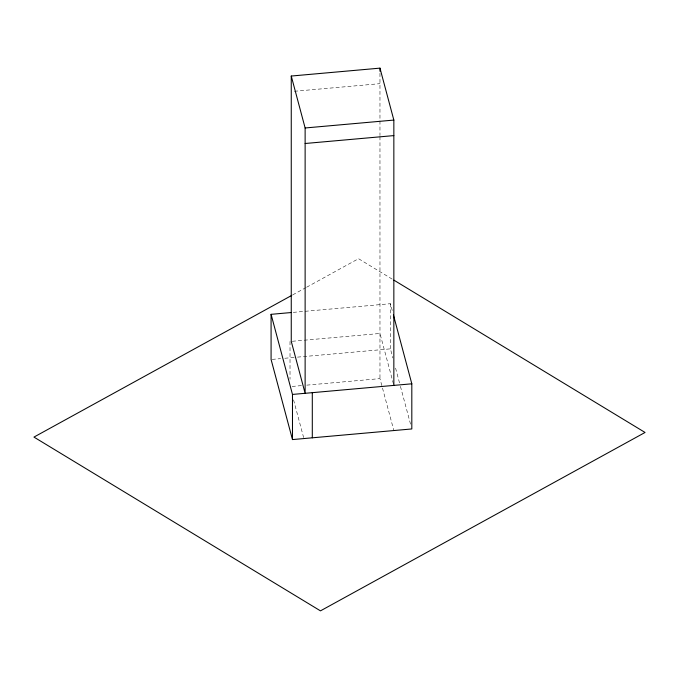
<?xml version="1.0" encoding="UTF-8"?>
<svg xmlns="http://www.w3.org/2000/svg" width="679" height="679" viewBox="0 0 679 679"><rect width="100%" height="100%" fill="white"/><g stroke="black" fill="none" stroke-linecap="round" stroke-linejoin="round"><path stroke-width="0.51" stroke-dasharray="3.4 2.55" d="M292.691 294.89L305.677 287.752M306.602 287.242L358.537 258.699L392.988 279.595M294.423 91.283L379.968 83.661M293.26 312.357L390.417 303.708L392.861 312.832M292.309 341.274L379.968 333.474L393.574 384.382M272.135 359.386L280.588 358.639M284.807 358.257L296.426 357.222M297.487 357.129L390.417 348.853L392.861 357.977M292.114 386.444L301.527 385.604M306.755 385.137L379.968 378.619L393.845 430.554M395.568 368.12L400.169 385.358M400.44 386.368L410.736 424.901M293.557 399.872L303.623 437.548M390.417 303.708L390.417 348.853M379.968 73.315L379.968 135.528M379.968 136.589L379.968 378.619M290.018 341.478L290.018 379.281"/><path stroke-width="1.02" d="M291.766 295.399L33.95 437.089L320.471 610.862L645.05 432.464L393.896 280.147M291.257 76.04L305.126 127.975L305.126 393.302L291.257 341.367L291.257 76.04L379.968 68.138L393.845 120.073L393.845 385.4M305.126 127.975L393.845 120.073M305.126 143.498L393.845 135.596M393.396 314.861L411.813 383.805L411.813 428.95L292.479 439.576L271.082 359.48L271.082 314.335L291.147 312.544M271.082 314.335L292.479 394.431L411.813 383.805M379.968 68.138L379.968 71.244M312.298 392.666L312.298 437.811M292.479 394.431L292.479 439.576"/></g></svg>
